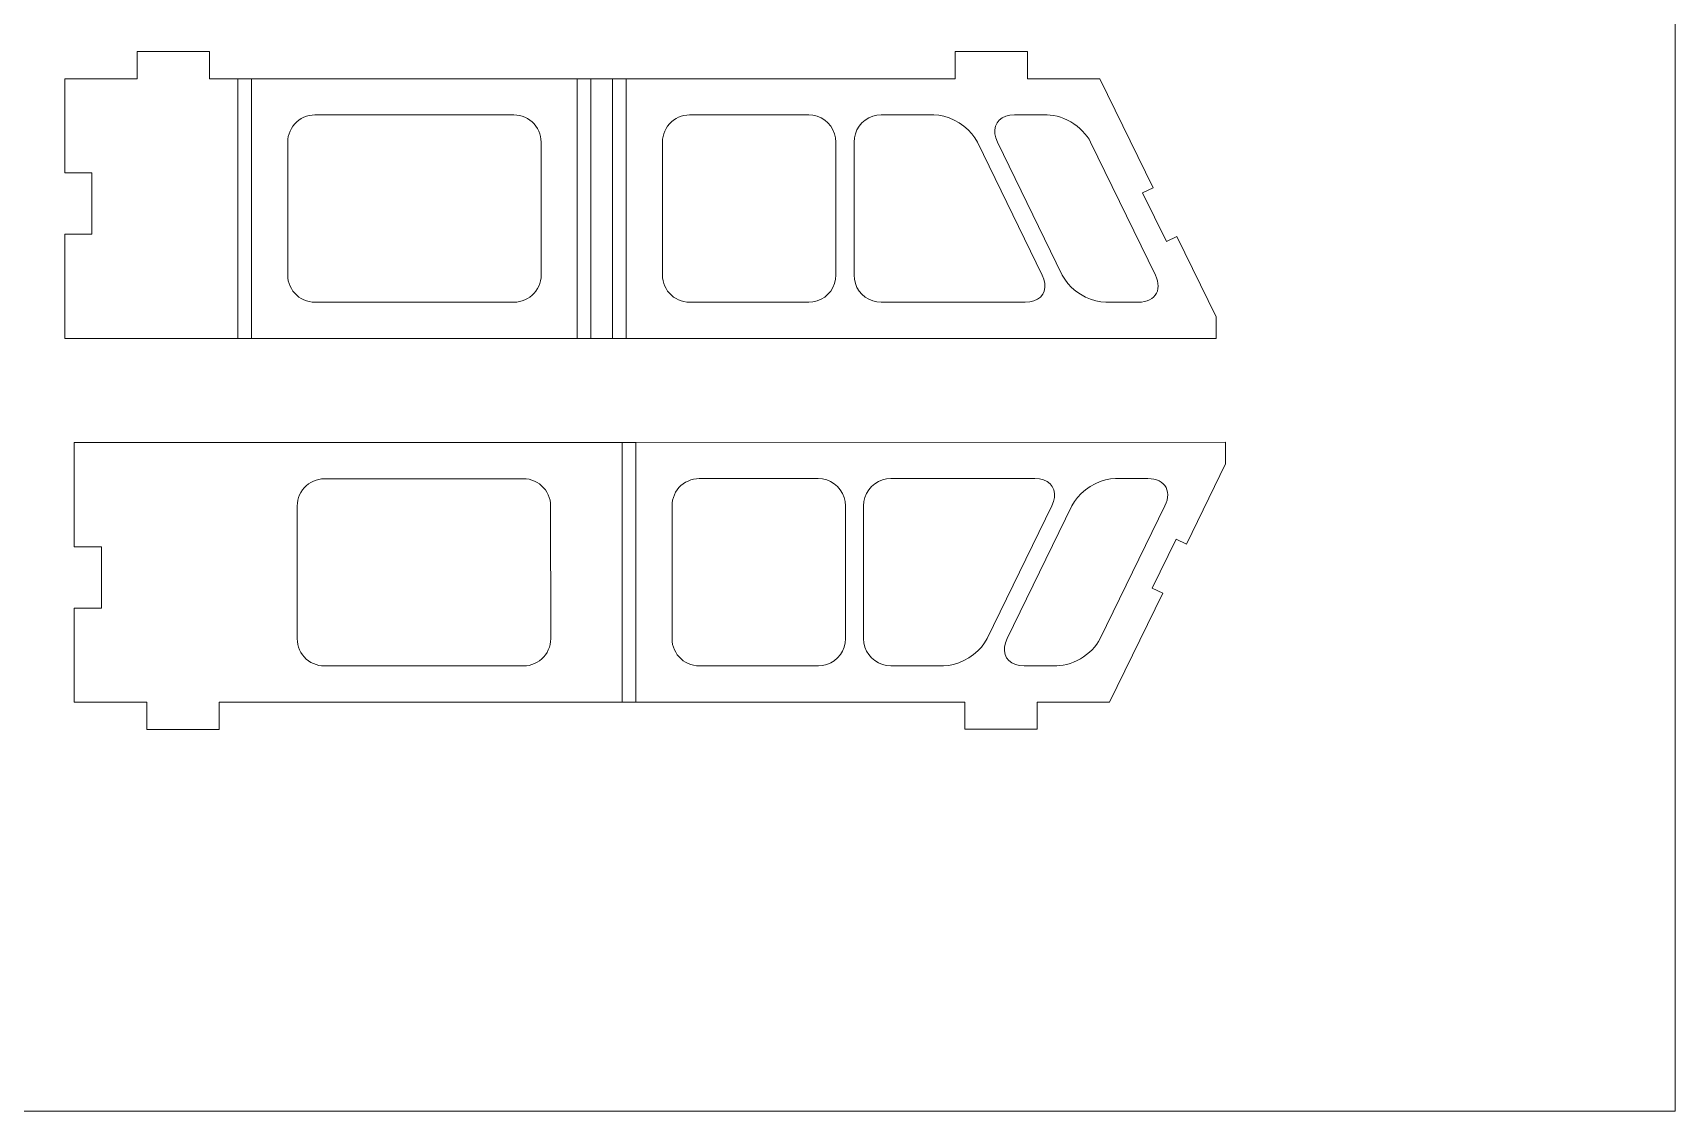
# Model space of a CAD drawing. Header units: millimetres. Extents: x -516 to 519, y -297 to 340.
# Drawn here: x 324.6 to 506.1, y 42.9 to 161.9 of the extents above; entities that cross this region are included whole.
import ezdxf

# ---------------------------------------------------------------- set-up
doc = ezdxf.new("R2010")
doc.units = ezdxf.units.MM
doc.header["$MEASUREMENT"] = 0
doc.layers.add('layer 1', color=7, linetype='Continuous')

msp = doc.modelspace()

# ---------------------------------------------------------------- linework, layer by layer
at = {"layer": 'layer 1', "color": 242, "lineweight": 18}
msp.add_open_spline([(-18.9439, 249.3798), (-18.9439, 249.3798), (506.06, 249.3798), (506.06, 249.3798), (506.06, 249.3798), (506.06, 42.8579), (506.06, 42.8579), (506.06, 42.8579), (-18.9439, 42.8579), (-18.9439, 42.8579), (-18.9439, 42.8579), (-18.9439, 249.3798), (-18.9439, 249.3798)], degree=3, knots=[0, 0, 0, 0, 0.25, 0.25, 0.25, 0.5, 0.5, 0.5, 0.75, 0.75, 0.75, 1, 1, 1, 1], dxfattribs=at)
at = {"layer": 'layer 1', "color": 250, "lineweight": 18}
for points, knots in [([(328.141, 156.8725), (328.141, 156.8725), (336.1446, 156.8725), (336.1446, 156.8725), (336.1446, 156.8725), (336.1446, 159.874), (336.1446, 159.874), (336.1446, 159.874), (344.1489, 159.874), (344.1489, 159.874), (344.1489, 159.874), (344.1489, 156.8725), (344.1489, 156.8725), (344.1489, 156.8725), (347.2756, 156.8725), (347.2756, 156.8725), (347.2756, 156.8725), (348.7764, 156.8725), (348.7764, 156.8725), (348.7764, 156.8725), (384.7705, 156.8725), (384.7705, 156.8725), (384.7705, 156.8725), (386.2707, 156.8725), (386.2707, 156.8725), (386.2707, 156.8725), (388.6748, 156.8725), (388.6748, 156.8725), (388.6748, 156.8725), (390.1756, 156.8725), (390.1756, 156.8725), (390.1756, 156.8725), (426.5049, 156.8725), (426.5049, 156.8725), (426.5049, 156.8725), (426.5049, 159.874), (426.5049, 159.874), (426.5049, 159.874), (434.5092, 159.874), (434.5092, 159.874), (434.5092, 159.874), (434.5092, 156.8725), (434.5092, 156.8725), (434.5092, 156.8725), (442.5128, 156.8725), (442.5128, 156.8725), (442.5128, 156.8725), (448.3804, 144.8415), (448.3804, 144.8415), (448.3804, 144.8415), (447.229, 144.2801), (447.229, 144.2801), (447.229, 144.2801), (449.8604, 138.8843), (449.8604, 138.8843), (449.8604, 138.8843), (451.0124, 139.4458), (451.0124, 139.4458), (451.0124, 139.4458), (455.3349, 130.5826), (455.3349, 130.5826), (455.3349, 130.5826), (455.3349, 128.1906), (455.3349, 128.1906), (455.3349, 128.1906), (390.1756, 128.1906), (390.1756, 128.1906), (390.1756, 128.1906), (388.6748, 128.1906), (388.6748, 128.1906), (388.6748, 128.1906), (386.2707, 128.1906), (386.2707, 128.1906), (386.2707, 128.1906), (384.7705, 128.1906), (384.7705, 128.1906), (384.7705, 128.1906), (348.7764, 128.1906), (348.7764, 128.1906), (348.7764, 128.1906), (347.2756, 128.1906), (347.2756, 128.1906), (347.2756, 128.1906), (328.141, 128.1906), (328.141, 128.1906), (328.141, 128.1906), (328.141, 139.7149), (328.141, 139.7149), (328.141, 139.7149), (331.1425, 139.7149), (331.1425, 139.7149), (331.1425, 139.7149), (331.1425, 146.4638), (331.1425, 146.4638), (331.1425, 146.4638), (328.141, 146.4638), (328.141, 146.4638), (328.141, 146.4638), (328.141, 156.8725), (328.141, 156.8725)], [0, 0, 0, 0, 0.03030303, 0.03030303, 0.03030303, 0.06060606, 0.06060606, 0.06060606, 0.09090909, 0.09090909, 0.09090909, 0.12121212, 0.12121212, 0.12121212, 0.15151515, 0.15151515, 0.15151515, 0.18181818, 0.18181818, 0.18181818, 0.21212121, 0.21212121, 0.21212121, 0.24242424, 0.24242424, 0.24242424, 0.27272727, 0.27272727, 0.27272727, 0.3030303, 0.3030303, 0.3030303, 0.33333333, 0.33333333, 0.33333333, 0.36363636, 0.36363636, 0.36363636, 0.39393939, 0.39393939, 0.39393939, 0.42424242, 0.42424242, 0.42424242, 0.45454545, 0.45454545, 0.45454545, 0.48484848, 0.48484848, 0.48484848, 0.51515152, 0.51515152, 0.51515152, 0.54545455, 0.54545455, 0.54545455, 0.57575758, 0.57575758, 0.57575758, 0.60606061, 0.60606061, 0.60606061, 0.63636364, 0.63636364, 0.63636364, 0.66666667, 0.66666667, 0.66666667, 0.6969697, 0.6969697, 0.6969697, 0.72727273, 0.72727273, 0.72727273, 0.75757576, 0.75757576, 0.75757576, 0.78787879, 0.78787879, 0.78787879, 0.81818182, 0.81818182, 0.81818182, 0.84848485, 0.84848485, 0.84848485, 0.87878788, 0.87878788, 0.87878788, 0.90909091, 0.90909091, 0.90909091, 0.93939394, 0.93939394, 0.93939394, 0.96969697, 0.96969697, 0.96969697, 1, 1, 1, 1]), ([(377.7668, 152.8703), (377.7668, 152.8703), (355.7795, 152.8703), (355.7795, 152.8703), (355.7795, 152.8703), (355.4657, 152.8539), (355.4657, 152.8539), (355.4657, 152.8539), (355.1557, 152.8048), (355.1557, 152.8048), (355.1557, 152.8048), (354.8523, 152.7239), (354.8523, 152.7239), (354.8523, 152.7239), (354.5586, 152.6112), (354.5586, 152.6112), (354.5586, 152.6112), (354.2787, 152.4685), (354.2787, 152.4685), (354.2787, 152.4685), (354.0152, 152.2974), (354.0152, 152.2974), (354.0152, 152.2974), (353.7713, 152.0994), (353.7713, 152.0994), (353.7713, 152.0994), (353.5493, 151.8774), (353.5493, 151.8774), (353.5493, 151.8774), (353.3514, 151.633), (353.3514, 151.633), (353.3514, 151.633), (353.1803, 151.3697), (353.1803, 151.3697), (353.1803, 151.3697), (353.0376, 151.0896), (353.0376, 151.0896), (353.0376, 151.0896), (352.9249, 150.7965), (352.9249, 150.7965), (352.9249, 150.7965), (352.8436, 150.493), (352.8436, 150.493), (352.8436, 150.493), (352.7949, 150.1827), (352.7949, 150.1827), (352.7949, 150.1827), (352.7785, 149.8688), (352.7785, 149.8688), (352.7785, 149.8688), (352.7785, 135.1943), (352.7785, 135.1943), (352.7785, 135.1943), (352.7949, 134.8805), (352.7949, 134.8805), (352.7949, 134.8805), (352.8436, 134.5706), (352.8436, 134.5706), (352.8436, 134.5706), (352.9249, 134.2672), (352.9249, 134.2672), (352.9249, 134.2672), (353.0376, 133.9735), (353.0376, 133.9735), (353.0376, 133.9735), (353.1803, 133.6935), (353.1803, 133.6935), (353.1803, 133.6935), (353.3514, 133.4301), (353.3514, 133.4301), (353.3514, 133.4301), (353.5493, 133.1863), (353.5493, 133.1863), (353.5493, 133.1863), (353.7713, 132.9638), (353.7713, 132.9638), (353.7713, 132.9638), (354.0152, 132.7662), (354.0152, 132.7662), (354.0152, 132.7662), (354.2787, 132.5951), (354.2787, 132.5951), (354.2787, 132.5951), (354.5586, 132.4524), (354.5586, 132.4524), (354.5586, 132.4524), (354.8523, 132.3399), (354.8523, 132.3399), (354.8523, 132.3399), (355.1557, 132.2584), (355.1557, 132.2584), (355.1557, 132.2584), (355.4657, 132.2092), (355.4657, 132.2092), (355.4657, 132.2092), (355.7795, 132.1929), (355.7795, 132.1929), (355.7795, 132.1929), (377.7668, 132.1929), (377.7668, 132.1929), (377.7668, 132.1929), (378.0807, 132.2092), (378.0807, 132.2092), (378.0807, 132.2092), (378.3906, 132.2584), (378.3906, 132.2584), (378.3906, 132.2584), (378.6941, 132.3399), (378.6941, 132.3399), (378.6941, 132.3399), (378.9878, 132.4524), (378.9878, 132.4524), (378.9878, 132.4524), (379.2677, 132.5951), (379.2677, 132.5951), (379.2677, 132.5951), (379.5311, 132.7662), (379.5311, 132.7662), (379.5311, 132.7662), (379.7751, 132.9638), (379.7751, 132.9638), (379.7751, 132.9638), (379.9975, 133.1863), (379.9975, 133.1863), (379.9975, 133.1863), (380.1949, 133.4301), (380.1949, 133.4301), (380.1949, 133.4301), (380.366, 133.6935), (380.366, 133.6935), (380.366, 133.6935), (380.5087, 133.9735), (380.5087, 133.9735), (380.5087, 133.9735), (380.6214, 134.2672), (380.6214, 134.2672), (380.6214, 134.2672), (380.7028, 134.5706), (380.7028, 134.5706), (380.7028, 134.5706), (380.7685, 134.8822), (380.7685, 134.8822), (380.7685, 134.8822), (380.7685, 149.8688), (380.7685, 149.8688), (380.7685, 149.8688), (380.7521, 150.1827), (380.7521, 150.1827), (380.7521, 150.1827), (380.7028, 150.493), (380.7028, 150.493), (380.7028, 150.493), (380.6214, 150.7965), (380.6214, 150.7965), (380.6214, 150.7965), (380.5087, 151.0896), (380.5087, 151.0896), (380.5087, 151.0896), (380.366, 151.3697), (380.366, 151.3697), (380.366, 151.3697), (380.1949, 151.633), (380.1949, 151.633), (380.1949, 151.633), (379.9975, 151.8774), (379.9975, 151.8774), (379.9975, 151.8774), (379.7751, 152.0994), (379.7751, 152.0994), (379.7751, 152.0994), (379.5311, 152.2974), (379.5311, 152.2974), (379.5311, 152.2974), (379.2677, 152.4685), (379.2677, 152.4685), (379.2677, 152.4685), (378.9878, 152.6112), (378.9878, 152.6112), (378.9878, 152.6112), (378.6941, 152.7239), (378.6941, 152.7239), (378.6941, 152.7239), (378.3906, 152.8048), (378.3906, 152.8048), (378.3906, 152.8048), (378.0807, 152.8539), (378.0807, 152.8539), (378.0807, 152.8539), (377.7668, 152.8703), (377.7668, 152.8703)], [0, 0, 0, 0, 0.01587302, 0.01587302, 0.01587302, 0.03174603, 0.03174603, 0.03174603, 0.04761905, 0.04761905, 0.04761905, 0.06349206, 0.06349206, 0.06349206, 0.07936508, 0.07936508, 0.07936508, 0.0952381, 0.0952381, 0.0952381, 0.11111111, 0.11111111, 0.11111111, 0.12698413, 0.12698413, 0.12698413, 0.14285714, 0.14285714, 0.14285714, 0.15873016, 0.15873016, 0.15873016, 0.17460317, 0.17460317, 0.17460317, 0.19047619, 0.19047619, 0.19047619, 0.20634921, 0.20634921, 0.20634921, 0.22222222, 0.22222222, 0.22222222, 0.23809524, 0.23809524, 0.23809524, 0.25396825, 0.25396825, 0.25396825, 0.26984127, 0.26984127, 0.26984127, 0.28571429, 0.28571429, 0.28571429, 0.3015873, 0.3015873, 0.3015873, 0.31746032, 0.31746032, 0.31746032, 0.33333333, 0.33333333, 0.33333333, 0.34920635, 0.34920635, 0.34920635, 0.36507937, 0.36507937, 0.36507937, 0.38095238, 0.38095238, 0.38095238, 0.3968254, 0.3968254, 0.3968254, 0.41269841, 0.41269841, 0.41269841, 0.42857143, 0.42857143, 0.42857143, 0.44444444, 0.44444444, 0.44444444, 0.46031746, 0.46031746, 0.46031746, 0.47619048, 0.47619048, 0.47619048, 0.49206349, 0.49206349, 0.49206349, 0.50793651, 0.50793651, 0.50793651, 0.52380952, 0.52380952, 0.52380952, 0.53968254, 0.53968254, 0.53968254, 0.55555556, 0.55555556, 0.55555556, 0.57142857, 0.57142857, 0.57142857, 0.58730159, 0.58730159, 0.58730159, 0.6031746, 0.6031746, 0.6031746, 0.61904762, 0.61904762, 0.61904762, 0.63492063, 0.63492063, 0.63492063, 0.65079365, 0.65079365, 0.65079365, 0.66666667, 0.66666667, 0.66666667, 0.68253968, 0.68253968, 0.68253968, 0.6984127, 0.6984127, 0.6984127, 0.71428571, 0.71428571, 0.71428571, 0.73015873, 0.73015873, 0.73015873, 0.74603175, 0.74603175, 0.74603175, 0.76190476, 0.76190476, 0.76190476, 0.77777778, 0.77777778, 0.77777778, 0.79365079, 0.79365079, 0.79365079, 0.80952381, 0.80952381, 0.80952381, 0.82539683, 0.82539683, 0.82539683, 0.84126984, 0.84126984, 0.84126984, 0.85714286, 0.85714286, 0.85714286, 0.87301587, 0.87301587, 0.87301587, 0.88888889, 0.88888889, 0.88888889, 0.9047619, 0.9047619, 0.9047619, 0.92063492, 0.92063492, 0.92063492, 0.93650794, 0.93650794, 0.93650794, 0.95238095, 0.95238095, 0.95238095, 0.96825397, 0.96825397, 0.96825397, 0.98412698, 0.98412698, 0.98412698, 1, 1, 1, 1]), ([(394.1941, 150.1827), (394.1941, 150.1827), (394.1777, 149.8688), (394.1777, 149.8688), (394.1777, 149.8688), (394.1777, 135.1943), (394.1777, 135.1943), (394.1777, 135.1943), (394.1941, 134.8805), (394.1941, 134.8805), (394.1941, 134.8805), (394.2432, 134.5706), (394.2432, 134.5706), (394.2432, 134.5706), (394.3241, 134.2672), (394.3241, 134.2672), (394.3241, 134.2672), (394.4368, 133.9735), (394.4368, 133.9735), (394.4368, 133.9735), (394.5795, 133.6935), (394.5795, 133.6935), (394.5795, 133.6935), (394.7506, 133.4301), (394.7506, 133.4301), (394.7506, 133.4301), (394.9485, 133.1863), (394.9485, 133.1863), (394.9485, 133.1863), (395.1705, 132.9638), (395.1705, 132.9638), (395.1705, 132.9638), (395.4149, 132.7662), (395.4149, 132.7662), (395.4149, 132.7662), (395.6785, 132.5951), (395.6785, 132.5951), (395.6785, 132.5951), (395.9584, 132.4524), (395.9584, 132.4524), (395.9584, 132.4524), (396.2515, 132.3399), (396.2515, 132.3399), (396.2515, 132.3399), (396.5549, 132.2584), (396.5549, 132.2584), (396.5549, 132.2584), (396.8653, 132.2092), (396.8653, 132.2092), (396.8653, 132.2092), (397.1787, 132.1929), (397.1787, 132.1929), (397.1787, 132.1929), (410.3408, 132.1929), (410.3408, 132.1929), (410.3408, 132.1929), (410.8104, 132.2301), (410.8104, 132.2301), (410.8104, 132.2301), (411.2685, 132.3399), (411.2685, 132.3399), (411.2685, 132.3399), (411.7037, 132.5204), (411.7037, 132.5204), (411.7037, 132.5204), (412.1051, 132.7662), (412.1051, 132.7662), (412.1051, 132.7662), (412.4631, 133.072), (412.4631, 133.072), (412.4631, 133.072), (412.7694, 133.4301), (412.7694, 133.4301), (412.7694, 133.4301), (413.0153, 133.8319), (413.0153, 133.8319), (413.0153, 133.8319), (413.1959, 134.2672), (413.1959, 134.2672), (413.1959, 134.2672), (413.3058, 134.7248), (413.3058, 134.7248), (413.3058, 134.7248), (413.3423, 135.1943), (413.3423, 135.1943), (413.3423, 135.1943), (413.3423, 149.8688), (413.3423, 149.8688), (413.3423, 149.8688), (413.3058, 150.3383), (413.3058, 150.3383), (413.3058, 150.3383), (413.1959, 150.7965), (413.1959, 150.7965), (413.1959, 150.7965), (413.0153, 151.2319), (413.0153, 151.2319), (413.0153, 151.2319), (412.7694, 151.633), (412.7694, 151.633), (412.7694, 151.633), (412.4631, 151.9913), (412.4631, 151.9913), (412.4631, 151.9913), (412.1051, 152.2974), (412.1051, 152.2974), (412.1051, 152.2974), (411.7037, 152.5435), (411.7037, 152.5435), (411.7037, 152.5435), (411.2685, 152.7239), (411.2685, 152.7239), (411.2685, 152.7239), (410.8104, 152.8338), (410.8104, 152.8338), (410.8104, 152.8338), (410.3408, 152.8703), (410.3408, 152.8703), (410.3408, 152.8703), (397.1787, 152.8703), (397.1787, 152.8703), (397.1787, 152.8703), (396.8653, 152.8539), (396.8653, 152.8539), (396.8653, 152.8539), (396.5549, 152.8048), (396.5549, 152.8048), (396.5549, 152.8048), (396.2515, 152.7239), (396.2515, 152.7239), (396.2515, 152.7239), (395.9584, 152.6112), (395.9584, 152.6112), (395.9584, 152.6112), (395.6785, 152.4685), (395.6785, 152.4685), (395.6785, 152.4685), (395.4149, 152.2974), (395.4149, 152.2974), (395.4149, 152.2974), (395.1705, 152.0994), (395.1705, 152.0994), (395.1705, 152.0994), (394.9485, 151.8774), (394.9485, 151.8774), (394.9485, 151.8774), (394.7506, 151.633), (394.7506, 151.633), (394.7506, 151.633), (394.5795, 151.3697), (394.5795, 151.3697), (394.5795, 151.3697), (394.4368, 151.0896), (394.4368, 151.0896), (394.4368, 151.0896), (394.3241, 150.7965), (394.3241, 150.7965), (394.3241, 150.7965), (394.2432, 150.493), (394.2432, 150.493), (394.2432, 150.493), (394.1941, 150.1827), (394.1941, 150.1827)], [0, 0, 0, 0, 0.01851852, 0.01851852, 0.01851852, 0.03703704, 0.03703704, 0.03703704, 0.05555556, 0.05555556, 0.05555556, 0.07407407, 0.07407407, 0.07407407, 0.09259259, 0.09259259, 0.09259259, 0.11111111, 0.11111111, 0.11111111, 0.12962963, 0.12962963, 0.12962963, 0.14814815, 0.14814815, 0.14814815, 0.16666667, 0.16666667, 0.16666667, 0.18518519, 0.18518519, 0.18518519, 0.2037037, 0.2037037, 0.2037037, 0.22222222, 0.22222222, 0.22222222, 0.24074074, 0.24074074, 0.24074074, 0.25925926, 0.25925926, 0.25925926, 0.27777778, 0.27777778, 0.27777778, 0.2962963, 0.2962963, 0.2962963, 0.31481481, 0.31481481, 0.31481481, 0.33333333, 0.33333333, 0.33333333, 0.35185185, 0.35185185, 0.35185185, 0.37037037, 0.37037037, 0.37037037, 0.38888889, 0.38888889, 0.38888889, 0.40740741, 0.40740741, 0.40740741, 0.42592593, 0.42592593, 0.42592593, 0.44444444, 0.44444444, 0.44444444, 0.46296296, 0.46296296, 0.46296296, 0.48148148, 0.48148148, 0.48148148, 0.5, 0.5, 0.5, 0.51851852, 0.51851852, 0.51851852, 0.53703704, 0.53703704, 0.53703704, 0.55555556, 0.55555556, 0.55555556, 0.57407407, 0.57407407, 0.57407407, 0.59259259, 0.59259259, 0.59259259, 0.61111111, 0.61111111, 0.61111111, 0.62962963, 0.62962963, 0.62962963, 0.64814815, 0.64814815, 0.64814815, 0.66666667, 0.66666667, 0.66666667, 0.68518519, 0.68518519, 0.68518519, 0.7037037, 0.7037037, 0.7037037, 0.72222222, 0.72222222, 0.72222222, 0.74074074, 0.74074074, 0.74074074, 0.75925926, 0.75925926, 0.75925926, 0.77777778, 0.77777778, 0.77777778, 0.7962963, 0.7962963, 0.7962963, 0.81481481, 0.81481481, 0.81481481, 0.83333333, 0.83333333, 0.83333333, 0.85185185, 0.85185185, 0.85185185, 0.87037037, 0.87037037, 0.87037037, 0.88888889, 0.88888889, 0.88888889, 0.90740741, 0.90740741, 0.90740741, 0.92592593, 0.92592593, 0.92592593, 0.94444444, 0.94444444, 0.94444444, 0.96296296, 0.96296296, 0.96296296, 0.98148148, 0.98148148, 0.98148148, 1, 1, 1, 1]), ([(424.1699, 152.8703), (424.1699, 152.8703), (418.3449, 152.8703), (418.3449, 152.8703), (418.3449, 152.8703), (417.8753, 152.8338), (417.8753, 152.8338), (417.8753, 152.8338), (417.4172, 152.7239), (417.4172, 152.7239), (417.4172, 152.7239), (416.9825, 152.5435), (416.9825, 152.5435), (416.9825, 152.5435), (416.5806, 152.2974), (416.5806, 152.2974), (416.5806, 152.2974), (416.2225, 151.9913), (416.2225, 151.9913), (416.2225, 151.9913), (415.9169, 151.633), (415.9169, 151.633), (415.9169, 151.633), (415.6703, 151.2319), (415.6703, 151.2319), (415.6703, 151.2319), (415.4905, 150.7965), (415.4905, 150.7965), (415.4905, 150.7965), (415.3806, 150.3383), (415.3806, 150.3383), (415.3806, 150.3383), (415.3434, 149.8688), (415.3434, 149.8688), (415.3434, 149.8688), (415.3434, 135.1943), (415.3434, 135.1943), (415.3434, 135.1943), (415.3806, 134.7248), (415.3806, 134.7248), (415.3806, 134.7248), (415.4905, 134.2672), (415.4905, 134.2672), (415.4905, 134.2672), (415.6703, 133.8319), (415.6703, 133.8319), (415.6703, 133.8319), (415.9169, 133.4301), (415.9169, 133.4301), (415.9169, 133.4301), (416.2225, 133.072), (416.2225, 133.072), (416.2225, 133.072), (416.5806, 132.7662), (416.5806, 132.7662), (416.5806, 132.7662), (416.9825, 132.5204), (416.9825, 132.5204), (416.9825, 132.5204), (417.4172, 132.3399), (417.4172, 132.3399), (417.4172, 132.3399), (417.8753, 132.2301), (417.8753, 132.2301), (417.8753, 132.2301), (418.3449, 132.1929), (418.3449, 132.1929), (418.3449, 132.1929), (434.2544, 132.1929), (434.2544, 132.1929), (434.2544, 132.1929), (434.759, 132.2301), (434.759, 132.2301), (434.759, 132.2301), (435.215, 132.3399), (435.215, 132.3399), (435.215, 132.3399), (435.6114, 132.5204), (435.6114, 132.5204), (435.6114, 132.5204), (435.9378, 132.7662), (435.9378, 132.7662), (435.9378, 132.7662), (436.1872, 133.072), (436.1872, 133.072), (436.1872, 133.072), (436.3528, 133.4301), (436.3528, 133.4301), (436.3528, 133.4301), (436.4309, 133.8319), (436.4309, 133.8319), (436.4309, 133.8319), (436.4189, 134.2672), (436.4189, 134.2672), (436.4189, 134.2672), (436.3178, 134.7248), (436.3178, 134.7248), (436.3178, 134.7248), (436.1303, 135.1943), (436.1303, 135.1943), (436.1303, 135.1943), (428.9735, 149.8688), (428.9735, 149.8688), (428.9735, 149.8688), (428.7033, 150.3383), (428.7033, 150.3383), (428.7033, 150.3383), (428.3573, 150.7965), (428.3573, 150.7965), (428.3573, 150.7965), (427.9445, 151.2319), (427.9445, 151.2319), (427.9445, 151.2319), (427.475, 151.633), (427.475, 151.633), (427.475, 151.633), (426.9598, 151.9913), (426.9598, 151.9913), (426.9598, 151.9913), (426.4126, 152.2974), (426.4126, 152.2974), (426.4126, 152.2974), (425.8457, 152.5435), (425.8457, 152.5435), (425.8457, 152.5435), (425.2738, 152.7239), (425.2738, 152.7239), (425.2738, 152.7239), (424.7106, 152.8338), (424.7106, 152.8338), (424.7106, 152.8338), (424.1699, 152.8703), (424.1699, 152.8703)], [0, 0, 0, 0, 0.02272727, 0.02272727, 0.02272727, 0.04545455, 0.04545455, 0.04545455, 0.06818182, 0.06818182, 0.06818182, 0.09090909, 0.09090909, 0.09090909, 0.11363636, 0.11363636, 0.11363636, 0.13636364, 0.13636364, 0.13636364, 0.15909091, 0.15909091, 0.15909091, 0.18181818, 0.18181818, 0.18181818, 0.20454545, 0.20454545, 0.20454545, 0.22727273, 0.22727273, 0.22727273, 0.25, 0.25, 0.25, 0.27272727, 0.27272727, 0.27272727, 0.29545455, 0.29545455, 0.29545455, 0.31818182, 0.31818182, 0.31818182, 0.34090909, 0.34090909, 0.34090909, 0.36363636, 0.36363636, 0.36363636, 0.38636364, 0.38636364, 0.38636364, 0.40909091, 0.40909091, 0.40909091, 0.43181818, 0.43181818, 0.43181818, 0.45454545, 0.45454545, 0.45454545, 0.47727273, 0.47727273, 0.47727273, 0.5, 0.5, 0.5, 0.52272727, 0.52272727, 0.52272727, 0.54545455, 0.54545455, 0.54545455, 0.56818182, 0.56818182, 0.56818182, 0.59090909, 0.59090909, 0.59090909, 0.61363636, 0.61363636, 0.61363636, 0.63636364, 0.63636364, 0.63636364, 0.65909091, 0.65909091, 0.65909091, 0.68181818, 0.68181818, 0.68181818, 0.70454545, 0.70454545, 0.70454545, 0.72727273, 0.72727273, 0.72727273, 0.75, 0.75, 0.75, 0.77272727, 0.77272727, 0.77272727, 0.79545455, 0.79545455, 0.79545455, 0.81818182, 0.81818182, 0.81818182, 0.84090909, 0.84090909, 0.84090909, 0.86363636, 0.86363636, 0.86363636, 0.88636364, 0.88636364, 0.88636364, 0.90909091, 0.90909091, 0.90909091, 0.93181818, 0.93181818, 0.93181818, 0.95454545, 0.95454545, 0.95454545, 0.97727273, 0.97727273, 0.97727273, 1, 1, 1, 1]), ([(448.768, 134.8805), (448.768, 134.8805), (448.633, 135.1943), (448.633, 135.1943), (448.633, 135.1943), (441.4762, 149.8688), (441.4762, 149.8688), (441.4762, 149.8688), (441.3051, 150.1827), (441.3051, 150.1827), (441.3051, 150.1827), (441.0989, 150.493), (441.0989, 150.493), (441.0989, 150.493), (440.8606, 150.7965), (440.8606, 150.7965), (440.8606, 150.7965), (440.5922, 151.0896), (440.5922, 151.0896), (440.5922, 151.0896), (440.2969, 151.3697), (440.2969, 151.3697), (440.2969, 151.3697), (439.9781, 151.633), (439.9781, 151.633), (439.9781, 151.633), (439.6387, 151.8774), (439.6387, 151.8774), (439.6387, 151.8774), (439.2834, 152.0994), (439.2834, 152.0994), (439.2834, 152.0994), (438.9153, 152.2974), (438.9153, 152.2974), (438.9153, 152.2974), (438.5387, 152.4685), (438.5387, 152.4685), (438.5387, 152.4685), (438.1576, 152.6112), (438.1576, 152.6112), (438.1576, 152.6112), (437.7765, 152.7239), (437.7765, 152.7239), (437.7765, 152.7239), (437.3993, 152.8048), (437.3993, 152.8048), (437.3993, 152.8048), (437.0303, 152.8539), (437.0303, 152.8539), (437.0303, 152.8539), (436.6726, 152.8703), (436.6726, 152.8703), (436.6726, 152.8703), (433.0752, 152.8703), (433.0752, 152.8703), (433.0752, 152.8703), (432.5704, 152.8338), (432.5704, 152.8338), (432.5704, 152.8338), (432.1151, 152.7239), (432.1151, 152.7239), (432.1151, 152.7239), (431.7186, 152.5435), (431.7186, 152.5435), (431.7186, 152.5435), (431.3918, 152.2974), (431.3918, 152.2974), (431.3918, 152.2974), (431.1424, 151.9913), (431.1424, 151.9913), (431.1424, 151.9913), (430.9767, 151.633), (430.9767, 151.633), (430.9767, 151.633), (430.8991, 151.2319), (430.8991, 151.2319), (430.8991, 151.2319), (430.9106, 150.7965), (430.9106, 150.7965), (430.9106, 150.7965), (431.0118, 150.3383), (431.0118, 150.3383), (431.0118, 150.3383), (431.1993, 149.8688), (431.1993, 149.8688), (431.1993, 149.8688), (438.3566, 135.1943), (438.3566, 135.1943), (438.3566, 135.1943), (438.6267, 134.7248), (438.6267, 134.7248), (438.6267, 134.7248), (438.9722, 134.2672), (438.9722, 134.2672), (438.9722, 134.2672), (439.385, 133.8319), (439.385, 133.8319), (439.385, 133.8319), (439.8546, 133.4301), (439.8546, 133.4301), (439.8546, 133.4301), (440.3696, 133.072), (440.3696, 133.072), (440.3696, 133.072), (440.9175, 132.7662), (440.9175, 132.7662), (440.9175, 132.7662), (441.4839, 132.5204), (441.4839, 132.5204), (441.4839, 132.5204), (442.0563, 132.3399), (442.0563, 132.3399), (442.0563, 132.3399), (442.6194, 132.2301), (442.6194, 132.2301), (442.6194, 132.2301), (443.1596, 132.1929), (443.1596, 132.1929), (443.1596, 132.1929), (446.7577, 132.1929), (446.7577, 132.1929), (446.7577, 132.1929), (447.0984, 132.2092), (447.0984, 132.2092), (447.0984, 132.2092), (447.4198, 132.2584), (447.4198, 132.2584), (447.4198, 132.2584), (447.7178, 132.3399), (447.7178, 132.3399), (447.7178, 132.3399), (447.9889, 132.4524), (447.9889, 132.4524), (447.9889, 132.4524), (448.2311, 132.5951), (448.2311, 132.5951), (448.2311, 132.5951), (448.4405, 132.7662), (448.4405, 132.7662), (448.4405, 132.7662), (448.6161, 132.9638), (448.6161, 132.9638), (448.6161, 132.9638), (448.755, 133.1863), (448.755, 133.1863), (448.755, 133.1863), (448.8555, 133.4301), (448.8555, 133.4301), (448.8555, 133.4301), (448.9178, 133.6935), (448.9178, 133.6935), (448.9178, 133.6935), (448.9397, 133.9735), (448.9397, 133.9735), (448.9397, 133.9735), (448.9222, 134.2672), (448.9222, 134.2672), (448.9222, 134.2672), (448.8642, 134.5706), (448.8642, 134.5706), (448.8642, 134.5706), (448.768, 134.8805), (448.768, 134.8805)], [0, 0, 0, 0, 0.01851852, 0.01851852, 0.01851852, 0.03703704, 0.03703704, 0.03703704, 0.05555556, 0.05555556, 0.05555556, 0.07407407, 0.07407407, 0.07407407, 0.09259259, 0.09259259, 0.09259259, 0.11111111, 0.11111111, 0.11111111, 0.12962963, 0.12962963, 0.12962963, 0.14814815, 0.14814815, 0.14814815, 0.16666667, 0.16666667, 0.16666667, 0.18518519, 0.18518519, 0.18518519, 0.2037037, 0.2037037, 0.2037037, 0.22222222, 0.22222222, 0.22222222, 0.24074074, 0.24074074, 0.24074074, 0.25925926, 0.25925926, 0.25925926, 0.27777778, 0.27777778, 0.27777778, 0.2962963, 0.2962963, 0.2962963, 0.31481481, 0.31481481, 0.31481481, 0.33333333, 0.33333333, 0.33333333, 0.35185185, 0.35185185, 0.35185185, 0.37037037, 0.37037037, 0.37037037, 0.38888889, 0.38888889, 0.38888889, 0.40740741, 0.40740741, 0.40740741, 0.42592593, 0.42592593, 0.42592593, 0.44444444, 0.44444444, 0.44444444, 0.46296296, 0.46296296, 0.46296296, 0.48148148, 0.48148148, 0.48148148, 0.5, 0.5, 0.5, 0.51851852, 0.51851852, 0.51851852, 0.53703704, 0.53703704, 0.53703704, 0.55555556, 0.55555556, 0.55555556, 0.57407407, 0.57407407, 0.57407407, 0.59259259, 0.59259259, 0.59259259, 0.61111111, 0.61111111, 0.61111111, 0.62962963, 0.62962963, 0.62962963, 0.64814815, 0.64814815, 0.64814815, 0.66666667, 0.66666667, 0.66666667, 0.68518519, 0.68518519, 0.68518519, 0.7037037, 0.7037037, 0.7037037, 0.72222222, 0.72222222, 0.72222222, 0.74074074, 0.74074074, 0.74074074, 0.75925926, 0.75925926, 0.75925926, 0.77777778, 0.77777778, 0.77777778, 0.7962963, 0.7962963, 0.7962963, 0.81481481, 0.81481481, 0.81481481, 0.83333333, 0.83333333, 0.83333333, 0.85185185, 0.85185185, 0.85185185, 0.87037037, 0.87037037, 0.87037037, 0.88888889, 0.88888889, 0.88888889, 0.90740741, 0.90740741, 0.90740741, 0.92592593, 0.92592593, 0.92592593, 0.94444444, 0.94444444, 0.94444444, 0.96296296, 0.96296296, 0.96296296, 0.98148148, 0.98148148, 0.98148148, 1, 1, 1, 1]), ([(456.3928, 114.3301), (456.3928, 114.3301), (452.0724, 105.4665), (452.0724, 105.4665), (452.0724, 105.4665), (450.9205, 106.0274), (450.9205, 106.0274), (450.9205, 106.0274), (448.2908, 100.6311), (448.2908, 100.6311), (448.2908, 100.6311), (449.4421, 100.0696), (449.4421, 100.0696), (449.4421, 100.0696), (443.5774, 88.0376), (443.5774, 88.0376), (443.5774, 88.0376), (435.5736, 88.036), (435.5736, 88.036), (435.5736, 88.036), (435.5742, 85.0346), (435.5742, 85.0346), (435.5742, 85.0346), (427.5699, 85.0323), (427.5699, 85.0323), (427.5699, 85.0323), (427.5695, 88.0339), (427.5695, 88.0339), (427.5695, 88.0339), (391.24, 88.0257), (391.24, 88.0257), (391.24, 88.0257), (389.7392, 88.025), (389.7392, 88.025), (389.7392, 88.025), (345.2126, 88.0147), (345.2126, 88.0147), (345.2126, 88.0147), (345.2139, 85.0134), (345.2139, 85.0134), (345.2139, 85.0134), (337.2096, 85.0111), (337.2096, 85.0111), (337.2096, 85.0111), (337.209, 88.0125), (337.209, 88.0125), (337.209, 88.0125), (329.2049, 88.0109), (329.2049, 88.0109), (329.2049, 88.0109), (329.2027, 98.4195), (329.2027, 98.4195), (329.2027, 98.4195), (332.2042, 98.4203), (332.2042, 98.4203), (332.2042, 98.4203), (332.2025, 105.1691), (332.2025, 105.1691), (332.2025, 105.1691), (329.201, 105.1685), (329.201, 105.1685), (329.201, 105.1685), (329.1982, 116.6926), (329.1982, 116.6926), (329.1982, 116.6926), (389.732, 116.7063), (389.732, 116.7063), (389.732, 116.7063), (391.2329, 116.7067), (391.2329, 116.7067), (391.2329, 116.7067), (456.3922, 116.7222), (456.3922, 116.7222), (456.3922, 116.7222), (456.3928, 114.3301), (456.3928, 114.3301)], [0, 0, 0, 0, 0.04, 0.04, 0.04, 0.08, 0.08, 0.08, 0.12, 0.12, 0.12, 0.16, 0.16, 0.16, 0.2, 0.2, 0.2, 0.24, 0.24, 0.24, 0.28, 0.28, 0.28, 0.32, 0.32, 0.32, 0.36, 0.36, 0.36, 0.4, 0.4, 0.4, 0.44, 0.44, 0.44, 0.48, 0.48, 0.48, 0.52, 0.52, 0.52, 0.56, 0.56, 0.56, 0.6, 0.6, 0.6, 0.64, 0.64, 0.64, 0.68, 0.68, 0.68, 0.72, 0.72, 0.72, 0.76, 0.76, 0.76, 0.8, 0.8, 0.8, 0.84, 0.84, 0.84, 0.88, 0.88, 0.88, 0.92, 0.92, 0.92, 0.96, 0.96, 0.96, 1, 1, 1, 1]), ([(381.8312, 95.0266), (381.8312, 95.0266), (381.8274, 110.0136), (381.8274, 110.0136), (381.8274, 110.0136), (381.7617, 110.3253), (381.7617, 110.3253), (381.7617, 110.3253), (381.6804, 110.6287), (381.6804, 110.6287), (381.6804, 110.6287), (381.5677, 110.9218), (381.5677, 110.9218), (381.5677, 110.9218), (381.425, 111.2017), (381.425, 111.2017), (381.425, 111.2017), (381.2539, 111.4653), (381.2539, 111.4653), (381.2539, 111.4653), (381.0559, 111.7097), (381.0559, 111.7097), (381.0559, 111.7097), (380.834, 111.9316), (380.834, 111.9316), (380.834, 111.9316), (380.5896, 112.1289), (380.5896, 112.1289), (380.5896, 112.1289), (380.326, 112.3002), (380.326, 112.3002), (380.326, 112.3002), (380.0461, 112.4429), (380.0461, 112.4429), (380.0461, 112.4429), (379.753, 112.5554), (379.753, 112.5554), (379.753, 112.5554), (379.4496, 112.6363), (379.4496, 112.6363), (379.4496, 112.6363), (379.1392, 112.6856), (379.1392, 112.6856), (379.1392, 112.6856), (378.8253, 112.702), (378.8253, 112.702), (378.8253, 112.702), (356.838, 112.6971), (356.838, 112.6971), (356.838, 112.6971), (356.5246, 112.68), (356.5246, 112.68), (356.5246, 112.68), (356.2141, 112.631), (356.2141, 112.631), (356.2141, 112.631), (355.9108, 112.55), (355.9108, 112.55), (355.9108, 112.55), (355.6177, 112.4373), (355.6177, 112.4373), (355.6177, 112.4373), (355.3376, 112.2946), (355.3376, 112.2946), (355.3376, 112.2946), (355.0742, 112.123), (355.0742, 112.123), (355.0742, 112.123), (354.8298, 111.9256), (354.8298, 111.9256), (354.8298, 111.9256), (354.6078, 111.703), (354.6078, 111.703), (354.6078, 111.703), (354.4104, 111.4592), (354.4104, 111.4592), (354.4104, 111.4592), (354.2393, 111.1959), (354.2393, 111.1959), (354.2393, 111.1959), (354.0966, 110.9157), (354.0966, 110.9157), (354.0966, 110.9157), (353.984, 110.6222), (353.984, 110.6222), (353.984, 110.6222), (353.9031, 110.3188), (353.9031, 110.3188), (353.9031, 110.3188), (353.8539, 110.0082), (353.8539, 110.0082), (353.8539, 110.0082), (353.8374, 109.695), (353.8374, 109.695), (353.8374, 109.695), (353.8407, 95.0201), (353.8407, 95.0201), (353.8407, 95.0201), (353.8571, 94.7062), (353.8571, 94.7062), (353.8571, 94.7062), (353.9064, 94.3962), (353.9064, 94.3962), (353.9064, 94.3962), (353.9878, 94.0928), (353.9878, 94.0928), (353.9878, 94.0928), (354.1004, 93.7991), (354.1004, 93.7991), (354.1004, 93.7991), (354.2432, 93.5193), (354.2432, 93.5193), (354.2432, 93.5193), (354.4143, 93.2562), (354.4143, 93.2562), (354.4143, 93.2562), (354.6122, 93.0119), (354.6122, 93.0119), (354.6122, 93.0119), (354.8347, 92.7899), (354.8347, 92.7899), (354.8347, 92.7899), (355.0785, 92.592), (355.0785, 92.592), (355.0785, 92.592), (355.3421, 92.4209), (355.3421, 92.4209), (355.3421, 92.4209), (355.622, 92.2786), (355.622, 92.2786), (355.622, 92.2786), (355.9156, 92.1661), (355.9156, 92.1661), (355.9156, 92.1661), (356.219, 92.0846), (356.219, 92.0846), (356.219, 92.0846), (356.529, 92.0355), (356.529, 92.0355), (356.529, 92.0355), (356.8428, 92.0195), (356.8428, 92.0195), (356.8428, 92.0195), (378.8301, 92.0244), (378.8301, 92.0244), (378.8301, 92.0244), (379.144, 92.0409), (379.144, 92.0409), (379.144, 92.0409), (379.4541, 92.09), (379.4541, 92.09), (379.4541, 92.09), (379.7575, 92.1715), (379.7575, 92.1715), (379.7575, 92.1715), (380.0511, 92.2842), (380.0511, 92.2842), (380.0511, 92.2842), (380.331, 92.4268), (380.331, 92.4268), (380.331, 92.4268), (380.5946, 92.598), (380.5946, 92.598), (380.5946, 92.598), (380.8384, 92.796), (380.8384, 92.796), (380.8384, 92.796), (381.0603, 93.0179), (381.0603, 93.0179), (381.0603, 93.0179), (381.2582, 93.2623), (381.2582, 93.2623), (381.2582, 93.2623), (381.4295, 93.5257), (381.4295, 93.5257), (381.4295, 93.5257), (381.5716, 93.8056), (381.5716, 93.8056), (381.5716, 93.8056), (381.6841, 94.0993), (381.6841, 94.0993), (381.6841, 94.0993), (381.7656, 94.4028), (381.7656, 94.4028), (381.7656, 94.4028), (381.8149, 94.7127), (381.8149, 94.7127), (381.8149, 94.7127), (381.8312, 95.0266), (381.8312, 95.0266)], [0, 0, 0, 0, 0.01587302, 0.01587302, 0.01587302, 0.03174603, 0.03174603, 0.03174603, 0.04761905, 0.04761905, 0.04761905, 0.06349206, 0.06349206, 0.06349206, 0.07936508, 0.07936508, 0.07936508, 0.0952381, 0.0952381, 0.0952381, 0.11111111, 0.11111111, 0.11111111, 0.12698413, 0.12698413, 0.12698413, 0.14285714, 0.14285714, 0.14285714, 0.15873016, 0.15873016, 0.15873016, 0.17460317, 0.17460317, 0.17460317, 0.19047619, 0.19047619, 0.19047619, 0.20634921, 0.20634921, 0.20634921, 0.22222222, 0.22222222, 0.22222222, 0.23809524, 0.23809524, 0.23809524, 0.25396825, 0.25396825, 0.25396825, 0.26984127, 0.26984127, 0.26984127, 0.28571429, 0.28571429, 0.28571429, 0.3015873, 0.3015873, 0.3015873, 0.31746032, 0.31746032, 0.31746032, 0.33333333, 0.33333333, 0.33333333, 0.34920635, 0.34920635, 0.34920635, 0.36507937, 0.36507937, 0.36507937, 0.38095238, 0.38095238, 0.38095238, 0.3968254, 0.3968254, 0.3968254, 0.41269841, 0.41269841, 0.41269841, 0.42857143, 0.42857143, 0.42857143, 0.44444444, 0.44444444, 0.44444444, 0.46031746, 0.46031746, 0.46031746, 0.47619048, 0.47619048, 0.47619048, 0.49206349, 0.49206349, 0.49206349, 0.50793651, 0.50793651, 0.50793651, 0.52380952, 0.52380952, 0.52380952, 0.53968254, 0.53968254, 0.53968254, 0.55555556, 0.55555556, 0.55555556, 0.57142857, 0.57142857, 0.57142857, 0.58730159, 0.58730159, 0.58730159, 0.6031746, 0.6031746, 0.6031746, 0.61904762, 0.61904762, 0.61904762, 0.63492063, 0.63492063, 0.63492063, 0.65079365, 0.65079365, 0.65079365, 0.66666667, 0.66666667, 0.66666667, 0.68253968, 0.68253968, 0.68253968, 0.6984127, 0.6984127, 0.6984127, 0.71428571, 0.71428571, 0.71428571, 0.73015873, 0.73015873, 0.73015873, 0.74603175, 0.74603175, 0.74603175, 0.76190476, 0.76190476, 0.76190476, 0.77777778, 0.77777778, 0.77777778, 0.79365079, 0.79365079, 0.79365079, 0.80952381, 0.80952381, 0.80952381, 0.82539683, 0.82539683, 0.82539683, 0.84126984, 0.84126984, 0.84126984, 0.85714286, 0.85714286, 0.85714286, 0.87301587, 0.87301587, 0.87301587, 0.88888889, 0.88888889, 0.88888889, 0.9047619, 0.9047619, 0.9047619, 0.92063492, 0.92063492, 0.92063492, 0.93650794, 0.93650794, 0.93650794, 0.95238095, 0.95238095, 0.95238095, 0.96825397, 0.96825397, 0.96825397, 0.98412698, 0.98412698, 0.98412698, 1, 1, 1, 1]), ([(395.2399, 95.0298), (395.2399, 95.0298), (395.2569, 94.7161), (395.2569, 94.7161), (395.2569, 94.7161), (395.3061, 94.406), (395.3061, 94.406), (395.3061, 94.406), (395.3869, 94.1021), (395.3869, 94.1021), (395.3869, 94.1021), (395.4996, 93.809), (395.4996, 93.809), (395.4996, 93.809), (395.6424, 93.529), (395.6424, 93.529), (395.6424, 93.529), (395.8139, 93.2655), (395.8139, 93.2655), (395.8139, 93.2655), (396.0114, 93.0217), (396.0114, 93.0217), (396.0114, 93.0217), (396.2339, 92.7997), (396.2339, 92.7997), (396.2339, 92.7997), (396.4777, 92.6017), (396.4777, 92.6017), (396.4777, 92.6017), (396.7412, 92.4307), (396.7412, 92.4307), (396.7412, 92.4307), (397.0212, 92.2886), (397.0212, 92.2886), (397.0212, 92.2886), (397.3147, 92.1755), (397.3147, 92.1755), (397.3147, 92.1755), (397.6182, 92.0945), (397.6182, 92.0945), (397.6182, 92.0945), (397.9288, 92.0452), (397.9288, 92.0452), (397.9288, 92.0452), (398.242, 92.0288), (398.242, 92.0288), (398.242, 92.0288), (411.4041, 92.032), (411.4041, 92.032), (411.4041, 92.032), (411.8737, 92.0692), (411.8737, 92.0692), (411.8737, 92.0692), (412.332, 92.1791), (412.332, 92.1791), (412.332, 92.1791), (412.7672, 92.3597), (412.7672, 92.3597), (412.7672, 92.3597), (413.1684, 92.6056), (413.1684, 92.6056), (413.1684, 92.6056), (413.5266, 92.9119), (413.5266, 92.9119), (413.5266, 92.9119), (413.8322, 93.2699), (413.8322, 93.2699), (413.8322, 93.2699), (414.0782, 93.6717), (414.0782, 93.6717), (414.0782, 93.6717), (414.2586, 94.1064), (414.2586, 94.1064), (414.2586, 94.1064), (414.3686, 94.5646), (414.3686, 94.5646), (414.3686, 94.5646), (414.4052, 95.0342), (414.4052, 95.0342), (414.4052, 95.0342), (414.4019, 109.7091), (414.4019, 109.7091), (414.4019, 109.7091), (414.3647, 110.1782), (414.3647, 110.1782), (414.3647, 110.1782), (414.2548, 110.6365), (414.2548, 110.6365), (414.2548, 110.6365), (414.0744, 111.0716), (414.0744, 111.0716), (414.0744, 111.0716), (413.8279, 111.4729), (413.8279, 111.4729), (413.8279, 111.4729), (413.5222, 111.831), (413.5222, 111.831), (413.5222, 111.831), (413.1641, 112.1367), (413.1641, 112.1367), (413.1641, 112.1367), (412.7622, 112.3826), (412.7622, 112.3826), (412.7622, 112.3826), (412.327, 112.563), (412.327, 112.563), (412.327, 112.563), (411.8689, 112.6731), (411.8689, 112.6731), (411.8689, 112.6731), (411.3998, 112.7096), (411.3998, 112.7096), (411.3998, 112.7096), (398.237, 112.7064), (398.237, 112.7064), (398.237, 112.7064), (397.9238, 112.6899), (397.9238, 112.6899), (397.9238, 112.6899), (397.6132, 112.6407), (397.6132, 112.6407), (397.6132, 112.6407), (397.3098, 112.5593), (397.3098, 112.5593), (397.3098, 112.5593), (397.0167, 112.4466), (397.0167, 112.4466), (397.0167, 112.4466), (396.7368, 112.3039), (396.7368, 112.3039), (396.7368, 112.3039), (396.4734, 112.1328), (396.4734, 112.1328), (396.4734, 112.1328), (396.229, 111.9355), (396.229, 111.9355), (396.229, 111.9355), (396.007, 111.713), (396.007, 111.713), (396.007, 111.713), (395.8096, 111.4685), (395.8096, 111.4685), (395.8096, 111.4685), (395.6385, 111.2049), (395.6385, 111.2049), (395.6385, 111.2049), (395.4957, 110.925), (395.4957, 110.925), (395.4957, 110.925), (395.3831, 110.632), (395.3831, 110.632), (395.3831, 110.632), (395.3022, 110.3285), (395.3022, 110.3285), (395.3022, 110.3285), (395.253, 110.0181), (395.253, 110.0181), (395.253, 110.0181), (395.2366, 109.7043), (395.2366, 109.7043), (395.2366, 109.7043), (395.2399, 95.0298), (395.2399, 95.0298)], [0, 0, 0, 0, 0.01851852, 0.01851852, 0.01851852, 0.03703704, 0.03703704, 0.03703704, 0.05555556, 0.05555556, 0.05555556, 0.07407407, 0.07407407, 0.07407407, 0.09259259, 0.09259259, 0.09259259, 0.11111111, 0.11111111, 0.11111111, 0.12962963, 0.12962963, 0.12962963, 0.14814815, 0.14814815, 0.14814815, 0.16666667, 0.16666667, 0.16666667, 0.18518519, 0.18518519, 0.18518519, 0.2037037, 0.2037037, 0.2037037, 0.22222222, 0.22222222, 0.22222222, 0.24074074, 0.24074074, 0.24074074, 0.25925926, 0.25925926, 0.25925926, 0.27777778, 0.27777778, 0.27777778, 0.2962963, 0.2962963, 0.2962963, 0.31481481, 0.31481481, 0.31481481, 0.33333333, 0.33333333, 0.33333333, 0.35185185, 0.35185185, 0.35185185, 0.37037037, 0.37037037, 0.37037037, 0.38888889, 0.38888889, 0.38888889, 0.40740741, 0.40740741, 0.40740741, 0.42592593, 0.42592593, 0.42592593, 0.44444444, 0.44444444, 0.44444444, 0.46296296, 0.46296296, 0.46296296, 0.48148148, 0.48148148, 0.48148148, 0.5, 0.5, 0.5, 0.51851852, 0.51851852, 0.51851852, 0.53703704, 0.53703704, 0.53703704, 0.55555556, 0.55555556, 0.55555556, 0.57407407, 0.57407407, 0.57407407, 0.59259259, 0.59259259, 0.59259259, 0.61111111, 0.61111111, 0.61111111, 0.62962963, 0.62962963, 0.62962963, 0.64814815, 0.64814815, 0.64814815, 0.66666667, 0.66666667, 0.66666667, 0.68518519, 0.68518519, 0.68518519, 0.7037037, 0.7037037, 0.7037037, 0.72222222, 0.72222222, 0.72222222, 0.74074074, 0.74074074, 0.74074074, 0.75925926, 0.75925926, 0.75925926, 0.77777778, 0.77777778, 0.77777778, 0.7962963, 0.7962963, 0.7962963, 0.81481481, 0.81481481, 0.81481481, 0.83333333, 0.83333333, 0.83333333, 0.85185185, 0.85185185, 0.85185185, 0.87037037, 0.87037037, 0.87037037, 0.88888889, 0.88888889, 0.88888889, 0.90740741, 0.90740741, 0.90740741, 0.92592593, 0.92592593, 0.92592593, 0.94444444, 0.94444444, 0.94444444, 0.96296296, 0.96296296, 0.96296296, 0.98148148, 0.98148148, 0.98148148, 1, 1, 1, 1]), ([(419.4084, 92.0337), (419.4084, 92.0337), (425.2333, 92.0355), (425.2333, 92.0355), (425.2333, 92.0355), (425.774, 92.0725), (425.774, 92.0725), (425.774, 92.0725), (426.3371, 92.1825), (426.3371, 92.1825), (426.3371, 92.1825), (426.909, 92.363), (426.909, 92.363), (426.909, 92.363), (427.4754, 92.6089), (427.4754, 92.6089), (427.4754, 92.6089), (428.0233, 92.9151), (428.0233, 92.9151), (428.0233, 92.9151), (428.5383, 93.2732), (428.5383, 93.2732), (428.5383, 93.2732), (429.0078, 93.675), (429.0078, 93.675), (429.0078, 93.675), (429.4201, 94.1102), (429.4201, 94.1102), (429.4201, 94.1102), (429.7657, 94.5684), (429.7657, 94.5684), (429.7657, 94.5684), (430.0358, 95.038), (430.0358, 95.038), (430.0358, 95.038), (437.1892, 109.714), (437.1892, 109.714), (437.1892, 109.714), (437.3774, 110.1838), (437.3774, 110.1838), (437.3774, 110.1838), (437.478, 110.6419), (437.478, 110.6419), (437.478, 110.6419), (437.4894, 111.0771), (437.4894, 111.0771), (437.4894, 111.0771), (437.4118, 111.4783), (437.4118, 111.4783), (437.4118, 111.4783), (437.2461, 111.8365), (437.2461, 111.8365), (437.2461, 111.8365), (436.9968, 112.1427), (436.9968, 112.1427), (436.9968, 112.1427), (436.6699, 112.3882), (436.6699, 112.3882), (436.6699, 112.3882), (436.2735, 112.5687), (436.2735, 112.5687), (436.2735, 112.5687), (435.8175, 112.6785), (435.8175, 112.6785), (435.8175, 112.6785), (435.3129, 112.7151), (435.3129, 112.7151), (435.3129, 112.7151), (419.4034, 112.7118), (419.4034, 112.7118), (419.4034, 112.7118), (418.9338, 112.6746), (418.9338, 112.6746), (418.9338, 112.6746), (418.4762, 112.5643), (418.4762, 112.5643), (418.4762, 112.5643), (418.041, 112.3843), (418.041, 112.3843), (418.041, 112.3843), (417.6391, 112.1378), (417.6391, 112.1378), (417.6391, 112.1378), (417.2816, 111.8321), (417.2816, 111.8321), (417.2816, 111.8321), (416.9754, 111.4735), (416.9754, 111.4735), (416.9754, 111.4735), (416.7292, 111.0721), (416.7292, 111.0721), (416.7292, 111.0721), (416.5495, 110.6369), (416.5495, 110.6369), (416.5495, 110.6369), (416.4396, 110.1788), (416.4396, 110.1788), (416.4396, 110.1788), (416.4029, 109.7097), (416.4029, 109.7097), (416.4029, 109.7097), (416.4063, 95.0348), (416.4063, 95.0348), (416.4063, 95.0348), (416.4433, 94.5652), (416.4433, 94.5652), (416.4433, 94.5652), (416.5533, 94.1069), (416.5533, 94.1069), (416.5533, 94.1069), (416.7337, 93.6724), (416.7337, 93.6724), (416.7337, 93.6724), (416.9797, 93.2705), (416.9797, 93.2705), (416.9797, 93.2705), (417.2859, 92.9123), (417.2859, 92.9123), (417.2859, 92.9123), (417.6439, 92.6067), (417.6439, 92.6067), (417.6439, 92.6067), (418.0453, 92.3608), (418.0453, 92.3608), (418.0453, 92.3608), (418.4805, 92.1808), (418.4805, 92.1808), (418.4805, 92.1808), (418.9386, 92.0709), (418.9386, 92.0709), (418.9386, 92.0709), (419.4084, 92.0337), (419.4084, 92.0337)], [0, 0, 0, 0, 0.02272727, 0.02272727, 0.02272727, 0.04545455, 0.04545455, 0.04545455, 0.06818182, 0.06818182, 0.06818182, 0.09090909, 0.09090909, 0.09090909, 0.11363636, 0.11363636, 0.11363636, 0.13636364, 0.13636364, 0.13636364, 0.15909091, 0.15909091, 0.15909091, 0.18181818, 0.18181818, 0.18181818, 0.20454545, 0.20454545, 0.20454545, 0.22727273, 0.22727273, 0.22727273, 0.25, 0.25, 0.25, 0.27272727, 0.27272727, 0.27272727, 0.29545455, 0.29545455, 0.29545455, 0.31818182, 0.31818182, 0.31818182, 0.34090909, 0.34090909, 0.34090909, 0.36363636, 0.36363636, 0.36363636, 0.38636364, 0.38636364, 0.38636364, 0.40909091, 0.40909091, 0.40909091, 0.43181818, 0.43181818, 0.43181818, 0.45454545, 0.45454545, 0.45454545, 0.47727273, 0.47727273, 0.47727273, 0.5, 0.5, 0.5, 0.52272727, 0.52272727, 0.52272727, 0.54545455, 0.54545455, 0.54545455, 0.56818182, 0.56818182, 0.56818182, 0.59090909, 0.59090909, 0.59090909, 0.61363636, 0.61363636, 0.61363636, 0.63636364, 0.63636364, 0.63636364, 0.65909091, 0.65909091, 0.65909091, 0.68181818, 0.68181818, 0.68181818, 0.70454545, 0.70454545, 0.70454545, 0.72727273, 0.72727273, 0.72727273, 0.75, 0.75, 0.75, 0.77272727, 0.77272727, 0.77272727, 0.79545455, 0.79545455, 0.79545455, 0.81818182, 0.81818182, 0.81818182, 0.84090909, 0.84090909, 0.84090909, 0.86363636, 0.86363636, 0.86363636, 0.88636364, 0.88636364, 0.88636364, 0.90909091, 0.90909091, 0.90909091, 0.93181818, 0.93181818, 0.93181818, 0.95454545, 0.95454545, 0.95454545, 0.97727273, 0.97727273, 0.97727273, 1, 1, 1, 1]), ([(449.6926, 109.7173), (449.6926, 109.7173), (449.8271, 110.0311), (449.8271, 110.0311), (449.8271, 110.0311), (449.9232, 110.3412), (449.9232, 110.3412), (449.9232, 110.3412), (449.9811, 110.6447), (449.9811, 110.6447), (449.9811, 110.6447), (449.9986, 110.9382), (449.9986, 110.9382), (449.9986, 110.9382), (449.9763, 111.2181), (449.9763, 111.2181), (449.9763, 111.2181), (449.9145, 111.4817), (449.9145, 111.4817), (449.9145, 111.4817), (449.8133, 111.7255), (449.8133, 111.7255), (449.8133, 111.7255), (449.6744, 111.9482), (449.6744, 111.9482), (449.6744, 111.9482), (449.4995, 112.1454), (449.4995, 112.1454), (449.4995, 112.1454), (449.2896, 112.3165), (449.2896, 112.3165), (449.2896, 112.3165), (449.048, 112.4592), (449.048, 112.4592), (449.048, 112.4592), (448.7762, 112.5712), (448.7762, 112.5712), (448.7762, 112.5712), (448.4783, 112.6527), (448.4783, 112.6527), (448.4783, 112.6527), (448.1573, 112.702), (448.1573, 112.702), (448.1573, 112.702), (447.8161, 112.7183), (447.8161, 112.7183), (447.8161, 112.7183), (444.218, 112.7172), (444.218, 112.7172), (444.218, 112.7172), (443.6779, 112.68), (443.6779, 112.68), (443.6779, 112.68), (443.1147, 112.5701), (443.1147, 112.5701), (443.1147, 112.5701), (442.5429, 112.3897), (442.5429, 112.3897), (442.5429, 112.3897), (441.976, 112.1438), (441.976, 112.1438), (441.976, 112.1438), (441.4281, 111.8376), (441.4281, 111.8376), (441.4281, 111.8376), (440.9136, 111.4795), (440.9136, 111.4795), (440.9136, 111.4795), (440.444, 111.0777), (440.444, 111.0777), (440.444, 111.0777), (440.0311, 110.6423), (440.0311, 110.6423), (440.0311, 110.6423), (439.6857, 110.1842), (439.6857, 110.1842), (439.6857, 110.1842), (439.4155, 109.7146), (439.4155, 109.7146), (439.4155, 109.7146), (432.2621, 95.0387), (432.2621, 95.0387), (432.2621, 95.0387), (432.0746, 94.5689), (432.0746, 94.5689), (432.0746, 94.5689), (431.9734, 94.1108), (431.9734, 94.1108), (431.9734, 94.1108), (431.9619, 93.6756), (431.9619, 93.6756), (431.9619, 93.6756), (432.04, 93.2742), (432.04, 93.2742), (432.04, 93.2742), (432.2057, 92.9162), (432.2057, 92.9162), (432.2057, 92.9162), (432.4551, 92.61), (432.4551, 92.61), (432.4551, 92.61), (432.7821, 92.3645), (432.7821, 92.3645), (432.7821, 92.3645), (433.1779, 92.1841), (433.1779, 92.1841), (433.1779, 92.1841), (433.6338, 92.0742), (433.6338, 92.0742), (433.6338, 92.0742), (434.1385, 92.0376), (434.1385, 92.0376), (434.1385, 92.0376), (437.736, 92.0381), (437.736, 92.0381), (437.736, 92.0381), (438.0935, 92.0552), (438.0935, 92.0552), (438.0935, 92.0552), (438.4626, 92.1043), (438.4626, 92.1043), (438.4626, 92.1043), (438.8398, 92.1858), (438.8398, 92.1858), (438.8398, 92.1858), (439.2209, 92.2983), (439.2209, 92.2983), (439.2209, 92.2983), (439.602, 92.441), (439.602, 92.441), (439.602, 92.441), (439.9787, 92.6121), (439.9787, 92.6121), (439.9787, 92.6121), (440.3466, 92.8096), (440.3466, 92.8096), (440.3466, 92.8096), (440.702, 93.0321), (440.702, 93.0321), (440.702, 93.0321), (441.041, 93.2765), (441.041, 93.2765), (441.041, 93.2765), (441.3597, 93.54), (441.3597, 93.54), (441.3597, 93.54), (441.655, 93.8199), (441.655, 93.8199), (441.655, 93.8199), (441.9234, 94.113), (441.9234, 94.113), (441.9234, 94.113), (442.1618, 94.417), (442.1618, 94.417), (442.1618, 94.417), (442.3674, 94.727), (442.3674, 94.727), (442.3674, 94.727), (442.539, 95.0409), (442.539, 95.0409), (442.539, 95.0409), (449.6926, 109.7173), (449.6926, 109.7173)], [0, 0, 0, 0, 0.01851852, 0.01851852, 0.01851852, 0.03703704, 0.03703704, 0.03703704, 0.05555556, 0.05555556, 0.05555556, 0.07407407, 0.07407407, 0.07407407, 0.09259259, 0.09259259, 0.09259259, 0.11111111, 0.11111111, 0.11111111, 0.12962963, 0.12962963, 0.12962963, 0.14814815, 0.14814815, 0.14814815, 0.16666667, 0.16666667, 0.16666667, 0.18518519, 0.18518519, 0.18518519, 0.2037037, 0.2037037, 0.2037037, 0.22222222, 0.22222222, 0.22222222, 0.24074074, 0.24074074, 0.24074074, 0.25925926, 0.25925926, 0.25925926, 0.27777778, 0.27777778, 0.27777778, 0.2962963, 0.2962963, 0.2962963, 0.31481481, 0.31481481, 0.31481481, 0.33333333, 0.33333333, 0.33333333, 0.35185185, 0.35185185, 0.35185185, 0.37037037, 0.37037037, 0.37037037, 0.38888889, 0.38888889, 0.38888889, 0.40740741, 0.40740741, 0.40740741, 0.42592593, 0.42592593, 0.42592593, 0.44444444, 0.44444444, 0.44444444, 0.46296296, 0.46296296, 0.46296296, 0.48148148, 0.48148148, 0.48148148, 0.5, 0.5, 0.5, 0.51851852, 0.51851852, 0.51851852, 0.53703704, 0.53703704, 0.53703704, 0.55555556, 0.55555556, 0.55555556, 0.57407407, 0.57407407, 0.57407407, 0.59259259, 0.59259259, 0.59259259, 0.61111111, 0.61111111, 0.61111111, 0.62962963, 0.62962963, 0.62962963, 0.64814815, 0.64814815, 0.64814815, 0.66666667, 0.66666667, 0.66666667, 0.68518519, 0.68518519, 0.68518519, 0.7037037, 0.7037037, 0.7037037, 0.72222222, 0.72222222, 0.72222222, 0.74074074, 0.74074074, 0.74074074, 0.75925926, 0.75925926, 0.75925926, 0.77777778, 0.77777778, 0.77777778, 0.7962963, 0.7962963, 0.7962963, 0.81481481, 0.81481481, 0.81481481, 0.83333333, 0.83333333, 0.83333333, 0.85185185, 0.85185185, 0.85185185, 0.87037037, 0.87037037, 0.87037037, 0.88888889, 0.88888889, 0.88888889, 0.90740741, 0.90740741, 0.90740741, 0.92592593, 0.92592593, 0.92592593, 0.94444444, 0.94444444, 0.94444444, 0.96296296, 0.96296296, 0.96296296, 0.98148148, 0.98148148, 0.98148148, 1, 1, 1, 1])]:
    msp.add_open_spline(points, degree=3, knots=knots, dxfattribs=at)
at = {"layer": 'layer 1', "color": 114, "lineweight": 18}
for points in [[(347.2755, 156.8726), (347.2755, 156.8726), (347.2755, 128.1907), (347.2755, 128.1907), (347.2755, 128.1907), (348.7764, 128.1907), (348.7764, 128.1907), (348.7764, 128.1907), (348.7764, 156.8726), (348.7764, 156.8726), (348.7764, 156.8726), (347.2755, 156.8726), (347.2755, 156.8726)], [(384.7706, 128.1907), (384.7706, 128.1907), (386.2708, 128.1907), (386.2708, 128.1907), (386.2708, 128.1907), (386.2708, 156.8726), (386.2708, 156.8726), (386.2708, 156.8726), (384.7706, 156.8726), (384.7706, 156.8726), (384.7706, 156.8726), (384.7706, 128.1907), (384.7706, 128.1907)], [(390.1757, 128.1907), (390.1757, 128.1907), (388.6749, 128.1907), (388.6749, 128.1907), (388.6749, 128.1907), (388.6749, 156.8726), (388.6749, 156.8726), (388.6749, 156.8726), (390.1757, 156.8726), (390.1757, 156.8726), (390.1757, 156.8726), (390.1757, 128.1907), (390.1757, 128.1907)], [(391.2329, 116.7068), (391.2329, 116.7068), (389.7321, 116.7063), (389.7321, 116.7063), (389.7321, 116.7063), (389.7392, 88.0251), (389.7392, 88.0251), (389.7392, 88.0251), (391.2401, 88.0257), (391.2401, 88.0257), (391.2401, 88.0257), (391.2329, 116.7068), (391.2329, 116.7068)]]:
    msp.add_open_spline(points, degree=3, knots=[0, 0, 0, 0, 0.25, 0.25, 0.25, 0.5, 0.5, 0.5, 0.75, 0.75, 0.75, 1, 1, 1, 1], dxfattribs=at)

doc.saveas('drawing.dxf')
